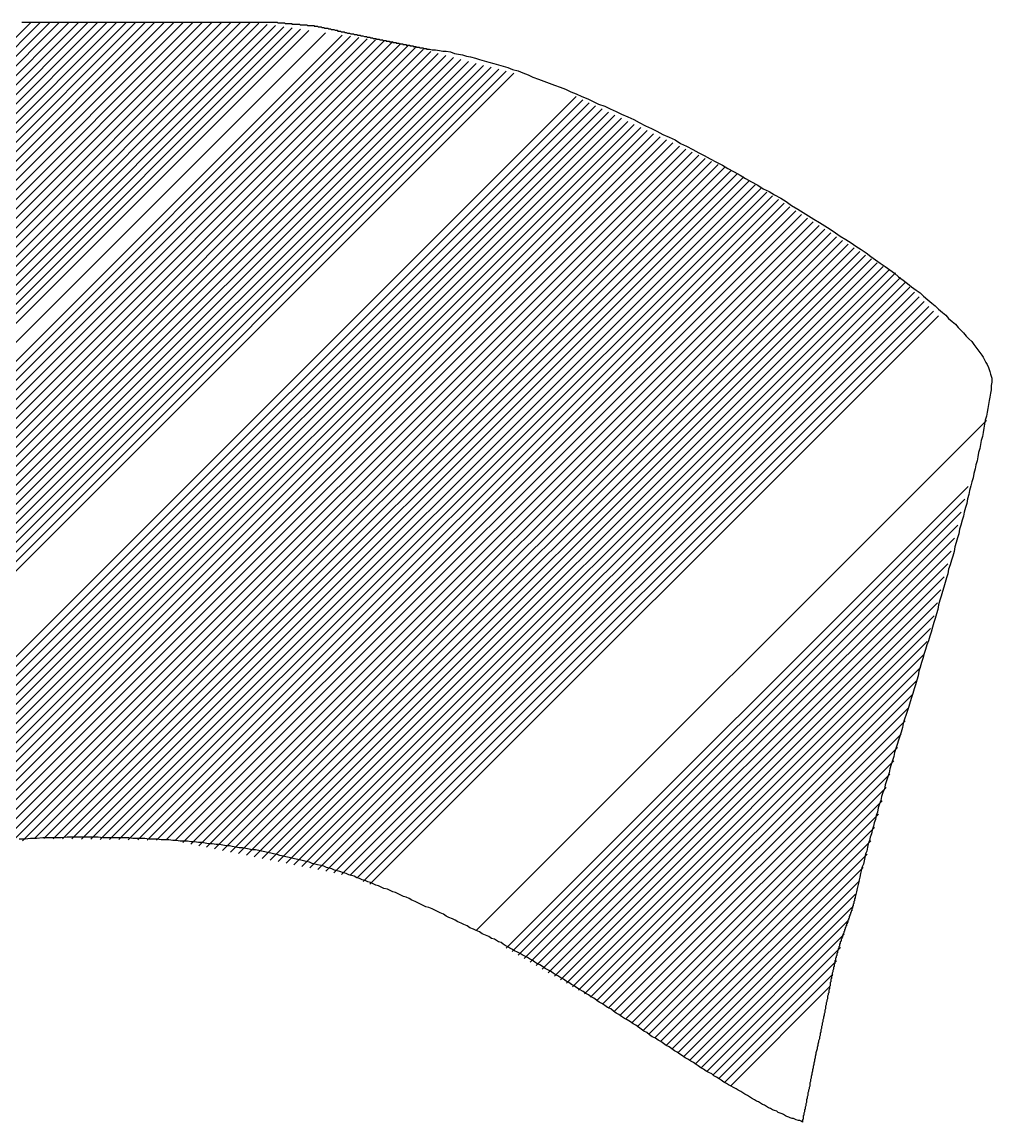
# Model space of a CAD drawing. Extents: x 3196 to 9141, y -1880 to 2325.
# Drawn here: x 8917.24 to 8924.43, y -1181.3 to -1173.14 of the extents above; entities that cross this region are included whole.
import ezdxf

# ---------------------------------------------------------------- set-up
doc = ezdxf.new("R2010")
doc.units = 0
doc.header["$MEASUREMENT"] = 0
doc.layers.add('1', color=1, linetype='CONTINUOUS')
doc.layers.add('10', color=10, linetype='CONTINUOUS')

msp = doc.modelspace()

# ---------------------------------------------------------------- linework, layer by layer
at = {"layer": '1', "linetype": 'Continuous'}
for p, q in [((8911.505468, -1178.939435), (8917.307418, -1173.137435)), ((8911.557768, -1178.957835), (8917.378168, -1173.137435)), ((8911.610068, -1178.976235), (8917.448868, -1173.137435)), ((8911.662418, -1178.994635), (8917.519568, -1173.137435)), ((8911.714718, -1179.013035), (8917.590268, -1173.137435)), ((8911.767018, -1179.031435), (8917.660968, -1173.137435)), ((8911.819318, -1179.049835), (8917.731718, -1173.137435)), ((8911.871618, -1179.068235), (8917.802418, -1173.137435)), ((8911.923918, -1179.086635), (8917.873118, -1173.137435)), ((8911.976268, -1179.105035), (8917.943818, -1173.137435)), ((8912.028568, -1179.123435), (8918.014568, -1173.137435)), ((8912.080868, -1179.141835), (8918.085268, -1173.137435)), ((8912.133168, -1179.160235), (8918.155968, -1173.137435)), ((8912.185468, -1179.178635), (8918.226668, -1173.137435)), ((8912.237768, -1179.197035), (8918.297368, -1173.137435)), ((8912.290118, -1179.215435), (8918.368118, -1173.137435)), ((8912.342418, -1179.233835), (8918.438818, -1173.137435)), ((8912.394718, -1179.252235), (8918.509518, -1173.137435)), ((8912.447018, -1179.270635), (8918.580218, -1173.137435)), ((8912.499318, -1179.289035), (8918.650918, -1173.137435)), ((8912.551618, -1179.307435), (8918.721668, -1173.137435)), ((8912.603968, -1179.325885), (8918.792368, -1173.137435)), ((8912.656268, -1179.344285), (8918.863068, -1173.137435)), ((8912.708568, -1179.362685), (8918.935318, -1173.135935)), ((8912.760868, -1179.381085), (8918.997168, -1173.144785)), ((8912.813168, -1179.399485), (8919.059068, -1173.153585)), ((8912.865518, -1179.417885), (8919.120918, -1173.162435)), ((8912.917818, -1179.436285), (8919.182768, -1173.171285)), ((8912.970118, -1179.454685), (8919.244668, -1173.180135)), ((8913.022418, -1179.473085), (8919.306518, -1173.188985)), ((8913.074718, -1179.491485), (8919.368418, -1173.197785)), ((8913.179368, -1179.528285), (8919.492168, -1173.215485)), ((8913.283968, -1179.565085), (8919.615868, -1173.233135)), ((8913.336268, -1179.583485), (8919.677768, -1173.241985)), ((8913.388568, -1179.601885), (8919.739618, -1173.250835)), ((8913.440868, -1179.620285), (8919.801518, -1173.259685)), ((8913.493218, -1179.638685), (8919.863368, -1173.268535)), ((8913.545518, -1179.657085), (8919.925268, -1173.277335)), ((8913.597818, -1179.675485), (8919.991718, -1173.281635)), ((8913.650118, -1179.693885), (8920.049018, -1173.295035)), ((8913.702418, -1179.712285), (8920.103768, -1173.310935)), ((8913.754768, -1179.730685), (8920.159818, -1173.325635)), ((8913.807068, -1179.749085), (8920.215868, -1173.340285)), ((8913.859368, -1179.767485), (8920.271918, -1173.354935)), ((8913.911668, -1179.785885), (8920.327968, -1173.369635)), ((8913.963968, -1179.804335), (8920.384018, -1173.384285)), ((8914.016268, -1179.822735), (8920.440068, -1173.398935)), ((8914.068618, -1179.841135), (8920.496118, -1173.413635)), ((8914.120918, -1179.859535), (8920.552168, -1173.428285)), ((8914.173218, -1179.877935), (8920.608168, -1173.442935)), ((8914.225518, -1179.896335), (8920.664218, -1173.457585)), ((8914.277818, -1179.914735), (8920.720268, -1173.472285)), ((8914.330118, -1179.933135), (8920.776318, -1173.486935)), ((8914.382468, -1179.951535), (8920.832368, -1173.501585)), ((8914.434768, -1179.969935), (8920.888418, -1173.516285)), ((8914.905518, -1180.135535), (8921.351268, -1173.689835)), ((8915.087518, -1180.024285), (8921.399068, -1173.712735)), ((8915.435318, -1179.747185), (8921.446868, -1173.735635)), ((8915.574168, -1179.679085), (8921.494668, -1173.758535)), ((8915.712968, -1179.610985), (8921.542468, -1173.781435)), ((8915.851768, -1179.542885), (8921.590268, -1173.804385)), ((8915.990568, -1179.474785), (8921.638068, -1173.827285)), ((8916.142768, -1179.393285), (8921.685868, -1173.850185)), ((8916.227468, -1179.379285), (8921.733668, -1173.873085)), ((8916.312168, -1179.365285), (8921.781468, -1173.896035)), ((8916.396868, -1179.351285), (8921.829268, -1173.918935)), ((8916.481568, -1179.337335), (8921.877068, -1173.941835)), ((8916.566318, -1179.323335), (8921.924868, -1173.964735)), ((8916.651018, -1179.309335), (8921.972668, -1173.987635)), ((8916.735718, -1179.295335), (8922.020468, -1174.010585)), ((8916.820418, -1179.281335), (8922.068268, -1174.033485)), ((8916.905118, -1179.267335), (8922.116068, -1174.056385)), ((8916.989868, -1179.253335), (8922.163868, -1174.079285)), ((8917.074568, -1179.239335), (8922.211668, -1174.102185)), ((8917.159268, -1179.225335), (8922.259468, -1174.125135)), ((8917.243968, -1179.211335), (8922.307268, -1174.148035)), ((8917.332268, -1179.193735), (8922.355068, -1174.170935)), ((8917.401968, -1179.194785), (8922.402868, -1174.193835)), ((8917.471618, -1179.195835), (8922.450668, -1174.216785)), ((8917.541268, -1179.196835), (8922.498468, -1174.239685)), ((8917.610968, -1179.197885), (8922.548268, -1174.260585)), ((8917.680618, -1179.198935), (8922.594068, -1174.285485)), ((8917.750318, -1179.199985), (8922.634568, -1174.315685)), ((8917.819968, -1179.201035), (8922.677718, -1174.343235)), ((8917.889618, -1179.202035), (8922.720918, -1174.370785)), ((8917.959318, -1179.203085), (8922.764068, -1174.398335)), ((8918.028968, -1179.204135), (8922.807218, -1174.425885)), ((8918.098668, -1179.205185), (8922.850368, -1174.453435)), ((8918.168318, -1179.206235), (8922.893518, -1174.480985)), ((8918.238018, -1179.207235), (8922.936718, -1174.508535)), ((8918.315518, -1179.200435), (8922.979868, -1174.536085)), ((8918.377318, -1179.209335), (8923.023018, -1174.563635)), ((8918.433268, -1179.224085), (8923.066168, -1174.591185)), ((8918.492168, -1179.235935), (8923.109368, -1174.618735)), ((8918.551068, -1179.247735), (8923.152518, -1174.646285)), ((8918.609968, -1179.259535), (8923.195668, -1174.673835)), ((8918.668818, -1179.271385), (8923.238818, -1174.701385)), ((8918.727718, -1179.283185), (8923.281968, -1174.728935)), ((8918.786618, -1179.295035), (8923.325168, -1174.756485)), ((8918.845518, -1179.306835), (8923.368318, -1174.784035)), ((8918.904368, -1179.318685), (8923.411468, -1174.811585)), ((8918.963268, -1179.330485), (8923.454618, -1174.839135)), ((8919.022168, -1179.342335), (8923.497818, -1174.866685)), ((8919.081068, -1179.354135), (8923.540968, -1174.894235)), ((8919.139968, -1179.365935), (8923.584118, -1174.921785)), ((8919.198818, -1179.377785), (8923.627268, -1174.949335)), ((8919.257718, -1179.389585), (8923.670418, -1174.976885)), ((8919.316618, -1179.401435), (8923.719718, -1174.998335)), ((8919.375518, -1179.413235), (8923.756768, -1175.031985)), ((8919.434368, -1179.425085), (8923.790218, -1175.069235)), ((8919.493268, -1179.436885), (8923.825518, -1175.104685)), ((8919.552168, -1179.448735), (8923.860768, -1175.140135)), ((8919.611068, -1179.460535), (8923.896018, -1175.175535)), ((8919.672268, -1179.470035), (8923.931318, -1175.210985)), ((8919.728818, -1179.484185), (8923.966568, -1175.246435)), ((8919.770818, -1179.512885), (8924.001818, -1175.281885)), ((8919.820118, -1179.534335), (8924.037118, -1175.317335)), ((8920.608618, -1179.877185), (8924.393768, -1176.092035)), ((8920.831768, -1180.007585), (8924.257618, -1176.581735)), ((8920.876418, -1180.033685), (8924.232418, -1176.677685)), ((8920.921018, -1180.059735), (8924.207168, -1176.773635)), ((8920.965668, -1180.085835), (8924.181918, -1176.869535)), ((8921.010318, -1180.111885), (8924.156718, -1176.965485)), ((8921.054918, -1180.137985), (8924.131468, -1177.061435)), ((8921.099568, -1180.164035), (8924.106218, -1177.157385)), ((8921.144218, -1180.190135), (8924.080968, -1177.253335)), ((8921.188818, -1180.216235), (8924.055768, -1177.349285)), ((8921.233468, -1180.242285), (8924.030518, -1177.445235)), ((8921.278118, -1180.268385), (8924.005268, -1177.541185)), ((8921.322718, -1180.294435), (8923.980068, -1177.637135)), ((8921.367368, -1180.320535), (8923.954818, -1177.733085)), ((8921.411968, -1180.346585), (8923.929568, -1177.829035)), ((8921.458068, -1180.371235), (8923.904368, -1177.924985)), ((8921.501268, -1180.398735), (8923.875118, -1178.024885)), ((8921.545868, -1180.424835), (8923.846868, -1178.123885)), ((8921.587718, -1180.453685), (8923.818618, -1178.222835)), ((8921.630968, -1180.481185), (8923.790368, -1178.321785)), ((8921.674168, -1180.508685), (8923.762118, -1178.420735)), ((8921.717418, -1180.536185), (8923.733918, -1178.519685)), ((8921.760618, -1180.563635), (8923.705668, -1178.618635)), ((8921.803868, -1180.591135), (8923.677418, -1178.717585)), ((8921.847068, -1180.618635), (8923.649168, -1178.816535)), ((8921.890318, -1180.646085), (8923.620918, -1178.915485)), ((8921.933518, -1180.673585), (8923.592668, -1179.014435)), ((8921.976768, -1180.701085), (8923.564468, -1179.113385)), ((8922.019968, -1180.728585), (8923.536218, -1179.212335)), ((8922.063218, -1180.756035), (8923.507968, -1179.311285)), ((8922.106418, -1180.783535), (8923.479718, -1179.410235)), ((8922.149668, -1180.811035), (8923.451468, -1179.509185)), ((8922.192868, -1180.838535), (8923.423218, -1179.608135)), ((8922.236118, -1180.865985), (8923.395018, -1179.707085)), ((8922.279318, -1180.893485), (8923.366768, -1179.806035)), ((8922.322568, -1180.920985), (8923.338518, -1179.904985)), ((8922.365768, -1180.948435), (8923.310268, -1180.003935)), ((8922.409018, -1180.975935), (8923.282018, -1180.102885)), ((8922.452218, -1181.003435), (8923.253768, -1180.201885)), ((8922.496668, -1181.029685), (8923.232518, -1180.293835))]:
    msp.add_line(p, q, dxfattribs=at)
at = {"layer": '10', "linetype": 'Continuous'}
for points in [[(8917.238418, -1173.137435), (8917.263568, -1173.137435), (8917.293668, -1173.137435), (8917.318768, -1173.137435), (8917.348918, -1173.137435), (8917.374018, -1173.137435), (8917.404168, -1173.137435), (8917.429268, -1173.137435), (8917.459418, -1173.137435), (8917.489518, -1173.137435), (8917.519668, -1173.137435), (8917.544768, -1173.137435), (8917.574918, -1173.137435), (8917.605068, -1173.137435), (8917.635168, -1173.137435), (8917.665318, -1173.137435), (8917.695418, -1173.137435), (8917.720568, -1173.137435), (8917.750668, -1173.137435), (8917.780818, -1173.137435), (8917.810968, -1173.137435), (8917.841068, -1173.137435), (8917.871218, -1173.137435), (8917.901318, -1173.137435), (8917.931468, -1173.137435), (8917.961618, -1173.137435), (8917.991718, -1173.137435), (8918.016868, -1173.137435), (8918.046968, -1173.137435), (8918.077118, -1173.137435), (8918.107268, -1173.137435), (8918.137368, -1173.137435), (8918.162468, -1173.137435), (8918.192618, -1173.137435), (8918.222768, -1173.137435), (8918.247868, -1173.137435), (8918.277968, -1173.137435), (8918.308118, -1173.137435), (8918.333218, -1173.137435), (8918.358368, -1173.137435), (8918.388468, -1173.137435), (8918.413568, -1173.137435), (8918.438718, -1173.137435), (8918.468818, -1173.137435), (8918.493918, -1173.137435), (8918.519068, -1173.137435), (8918.544168, -1173.137435), (8918.569268, -1173.137435), (8918.589368, -1173.137435), (8918.614468, -1173.137435), (8918.639568, -1173.137435), (8918.664668, -1173.137435), (8918.684768, -1173.137435), (8918.704868, -1173.137435), (8918.729968, -1173.137435), (8918.750068, -1173.137435), (8918.770168, -1173.137435), (8918.790218, -1173.137435), (8918.810318, -1173.137435), (8918.830418, -1173.137435), (8918.845468, -1173.137435), (8918.865568, -1173.137435), (8918.880618, -1173.137435), (8918.900718, -1173.137435), (8918.915768, -1173.137435), (8918.930868, -1173.137435), (8918.945918, -1173.137435), (8918.960968, -1173.137435), (8918.971018, -1173.137435), (8918.986118, -1173.137435), (8918.996118, -1173.137435), (8919.011218, -1173.137435), (8919.021268, -1173.137435), (8919.031268, -1173.137435), (8919.036318, -1173.137435), (8919.046368, -1173.137435), (8919.056418, -1173.137435), (8919.061418, -1173.137435), (8919.066468, -1173.137435), (8919.071468, -1173.137435), (8919.076468, -1173.137435), (8919.081518, -1173.137435), (8919.086518, -1173.137435), (8919.091568, -1173.137435), (8919.096568, -1173.137435), (8919.101618, -1173.137435), (8919.106618, -1173.137435), (8919.111668, -1173.137435), (8919.116668, -1173.137435), (8919.121668, -1173.137435), (8919.126718, -1173.137435), (8919.131718, -1173.137435), (8919.136768, -1173.142485), (8919.141768, -1173.142485), (8919.146818, -1173.142485), (8919.151818, -1173.142485), (8919.156818, -1173.142485), (8919.161868, -1173.142485), (8919.166868, -1173.142485), (8919.171918, -1173.142485), (8919.176918, -1173.142485), (8919.181968, -1173.142485), (8919.186968, -1173.142485), (8919.192018, -1173.147485), (8919.197018, -1173.147485), (8919.202018, -1173.147485), (8919.207068, -1173.147485), (8919.212068, -1173.147485), (8919.217118, -1173.147485), (8919.222118, -1173.147485), (8919.227168, -1173.147485), (8919.232168, -1173.147485), (8919.237218, -1173.147485), (8919.242218, -1173.147485), (8919.242218, -1173.152535), (8919.247218, -1173.152535), (8919.252268, -1173.152535), (8919.257268, -1173.152535), (8919.262318, -1173.152535), (8919.267318, -1173.152535), (8919.272368, -1173.152535), (8919.277368, -1173.152535), (8919.282368, -1173.152535), (8919.287418, -1173.152535), (8919.292418, -1173.152535), (8919.297468, -1173.152535), (8919.302468, -1173.157535), (8919.307518, -1173.157535), (8919.312518, -1173.157535), (8919.317568, -1173.157535), (8919.322568, -1173.157535), (8919.327568, -1173.157535), (8919.332618, -1173.157535), (8919.337618, -1173.157535), (8919.342668, -1173.157535), (8919.347668, -1173.157535), (8919.352718, -1173.157535), (8919.357718, -1173.162535), (8919.362768, -1173.162535), (8919.367768, -1173.162535), (8919.372768, -1173.162535), (8919.377818, -1173.162535), (8919.382818, -1173.162535), (8919.387868, -1173.162535), (8919.392868, -1173.162535), (8919.397918, -1173.162535), (8919.402918, -1173.162535), (8919.407918, -1173.162535), (8919.407918, -1173.167585), (8919.412968, -1173.167585), (8919.417968, -1173.167585), (8919.423018, -1173.167585), (8919.428018, -1173.167585), (8919.433068, -1173.167585), (8919.438068, -1173.172585), (8919.443118, -1173.172585), (8919.448118, -1173.172585), (8919.453118, -1173.172585), (8919.458168, -1173.172585), (8919.463168, -1173.177635), (8919.468218, -1173.177635), (8919.473218, -1173.177635), (8919.478268, -1173.177635), (8919.483268, -1173.182635), (8919.488318, -1173.182635), (8919.493318, -1173.182635), (8919.498318, -1173.182635), (8919.503368, -1173.182635), (8919.508368, -1173.182635), (8919.513418, -1173.187685), (8919.518418, -1173.187685), (8919.523468, -1173.187685), (8919.528468, -1173.187685), (8919.533468, -1173.192685), (8919.538518, -1173.192685), (8919.543518, -1173.192685), (8919.548568, -1173.192685), (8919.553568, -1173.192685), (8919.563618, -1173.197735), (8919.568668, -1173.197735), (8919.573668, -1173.197735), (8919.578668, -1173.197735), (8919.583718, -1173.202735), (8919.588718, -1173.202735), (8919.598768, -1173.202735), (8919.603818, -1173.202735), (8919.608818, -1173.207735), (8919.613868, -1173.207735), (8919.618868, -1173.207735), (8919.628918, -1173.207735), (8919.633918, -1173.212785), (8919.638968, -1173.212785), (8919.643968, -1173.212785), (8919.654018, -1173.217785), (8919.659018, -1173.217785), (8919.664068, -1173.217785), (8919.669068, -1173.217785), (8919.679118, -1173.222835), (8919.684168, -1173.222835), (8919.689168, -1173.222835), (8919.699218, -1173.222835), (8919.704218, -1173.227835), (8919.709268, -1173.227835), (8919.714268, -1173.227835), (8919.724318, -1173.227835), (8919.729368, -1173.232885), (8919.734368, -1173.232885), (8919.739418, -1173.232885), (8919.749418, -1173.232885), (8919.754468, -1173.237885), (8919.759468, -1173.237885), (8919.764518, -1173.237885), (8919.769518, -1173.237885), (8919.779568, -1173.242935), (8919.784568, -1173.242935), (8919.789618, -1173.242935), (8919.794618, -1173.242935), (8919.799668, -1173.247935), (8919.804668, -1173.247935), (8919.814718, -1173.247935), (8919.819768, -1173.247935), (8919.824768, -1173.252935), (8919.829768, -1173.252935), (8919.834818, -1173.252935), (8919.839818, -1173.252935), (8919.844868, -1173.257985), (8919.849868, -1173.257985), (8919.854918, -1173.257985), (8919.859918, -1173.257985), (8919.864968, -1173.257985), (8919.869968, -1173.262985), (8919.874968, -1173.262985), (8919.880018, -1173.262985), (8919.885018, -1173.262985), (8919.890068, -1173.262985), (8919.895068, -1173.268035), (8919.900118, -1173.268035), (8919.905118, -1173.268035), (8919.910118, -1173.268035), (8919.915168, -1173.268035), (8919.920168, -1173.273035), (8919.925218, -1173.273035), (8919.930218, -1173.273035), (8919.935268, -1173.273035), (8919.940268, -1173.273035), (8919.940268, -1173.278085), (8919.945318, -1173.278085), (8919.950318, -1173.278085), (8919.955318, -1173.278085), (8919.960368, -1173.278085), (8919.965368, -1173.278085), (8919.965368, -1173.283085), (8919.970418, -1173.283085), (8919.975418, -1173.283085), (8919.980468, -1173.283085), (8919.985468, -1173.283085), (8919.990518, -1173.283085), (8919.990518, -1173.288085), (8919.995518, -1173.288085), (8920.000518, -1173.288085), (8920.005568, -1173.288085), (8920.010568, -1173.288085), (8920.015618, -1173.288085), (8920.015618, -1173.293135), (8920.020618, -1173.293135), (8920.025668, -1173.293135), (8920.030668, -1173.293135), (8920.035668, -1173.293135), (8920.040718, -1173.298135), (8920.045718, -1173.298135), (8920.050768, -1173.298135), (8920.055768, -1173.298135), (8920.060818, -1173.298135), (8920.065818, -1173.298135), (8920.065818, -1173.303185), (8920.070868, -1173.303185), (8920.075868, -1173.303185), (8920.080868, -1173.303185), (8920.085918, -1173.303185), (8920.090918, -1173.303185), (8920.090918, -1173.308185), (8920.095968, -1173.308185), (8920.100968, -1173.308185), (8920.106018, -1173.308185), (8920.111018, -1173.308185), (8920.116068, -1173.308185), (8920.116068, -1173.313235), (8920.121068, -1173.313235), (8920.126068, -1173.313235), (8920.131118, -1173.313235), (8920.136118, -1173.313235), (8920.141168, -1173.313235), (8920.141168, -1173.318235), (8920.146168, -1173.318235), (8920.151218, -1173.318235), (8920.156218, -1173.318235), (8920.161218, -1173.318235), (8920.166268, -1173.323285), (8920.171268, -1173.323285), (8920.176318, -1173.323285), (8920.181318, -1173.323285), (8920.186368, -1173.323285), (8920.191368, -1173.328285), (8920.196418, -1173.328285), (8920.201418, -1173.328285), (8920.206418, -1173.328285), (8920.211468, -1173.328285), (8920.216468, -1173.328285), (8920.216468, -1173.333285), (8920.221518, -1173.333285), (8920.226518, -1173.333285), (8920.231568, -1173.333285), (8920.236568, -1173.333285), (8920.241618, -1173.333285), (8920.241618, -1173.338335), (8920.246618, -1173.338335), (8920.251618, -1173.338335), (8920.256668, -1173.338335), (8920.261668, -1173.338335), (8920.281768, -1173.343335), (8920.306868, -1173.343335), (8920.337018, -1173.348385), (8920.362118, -1173.353385), (8920.387218, -1173.353385), (8920.417368, -1173.358435), (8920.447518, -1173.368485), (8920.477618, -1173.373485), (8920.507768, -1173.378485), (8920.537868, -1173.388535), (8920.568018, -1173.393585), (8920.603168, -1173.403635), (8920.633318, -1173.413635), (8920.668468, -1173.423685), (8920.703618, -1173.433735), (8920.738768, -1173.443785), (8920.773918, -1173.453835), (8920.809068, -1173.463885), (8920.844218, -1173.473935), (8920.879368, -1173.488985), (8920.919568, -1173.499035), (8920.954718, -1173.514085), (8920.994918, -1173.529185), (8921.030068, -1173.544235), (8921.070218, -1173.559285), (8921.110418, -1173.574385), (8921.150568, -1173.589435), (8921.190768, -1173.604485), (8921.230918, -1173.619585), (8921.271118, -1173.634635), (8921.311268, -1173.654735), (8921.351468, -1173.669785), (8921.391618, -1173.689885), (8921.436818, -1173.704935), (8921.477018, -1173.725035), (8921.517168, -1173.745135), (8921.562368, -1173.760185), (8921.602568, -1173.780285), (8921.647768, -1173.800335), (8921.687918, -1173.820435), (8921.733118, -1173.840535), (8921.778318, -1173.860635), (8921.818518, -1173.880685), (8921.863718, -1173.905835), (8921.908918, -1173.925885), (8921.949068, -1173.945985), (8921.994268, -1173.971085), (8922.039468, -1173.991185), (8922.084668, -1174.011285), (8922.124868, -1174.036385), (8922.170018, -1174.056485), (8922.215218, -1174.081585), (8922.260418, -1174.106685), (8922.300618, -1174.126785), (8922.345818, -1174.151885), (8922.391018, -1174.176985), (8922.436218, -1174.197085), (8922.476368, -1174.222185), (8922.521568, -1174.247335), (8922.566768, -1174.272435), (8922.606968, -1174.297535), (8922.652168, -1174.322635), (8922.697368, -1174.347735), (8922.737518, -1174.372885), (8922.782718, -1174.392935), (8922.822918, -1174.418035), (8922.868118, -1174.443185), (8922.908268, -1174.468285), (8922.948468, -1174.498435), (8922.993668, -1174.523535), (8923.033818, -1174.548635), (8923.074018, -1174.573735), (8923.114168, -1174.598835), (8923.154368, -1174.623985), (8923.194518, -1174.649085), (8923.234718, -1174.674185), (8923.274868, -1174.699285), (8923.310018, -1174.724385), (8923.350218, -1174.749535), (8923.390368, -1174.774635), (8923.425518, -1174.799735), (8923.465718, -1174.824835), (8923.500868, -1174.849935), (8923.536018, -1174.875085), (8923.571168, -1174.900185), (8923.606318, -1174.925285), (8923.641468, -1174.950385), (8923.676618, -1174.975485), (8923.711818, -1175.000635), (8923.741918, -1175.025735), (8923.777068, -1175.050835), (8923.807218, -1175.075935), (8923.837368, -1175.101035), (8923.872518, -1175.126185), (8923.902618, -1175.146235), (8923.927718, -1175.171335), (8923.957868, -1175.196485), (8923.988018, -1175.221585), (8924.013118, -1175.241685), (8924.038218, -1175.266785), (8924.068368, -1175.291885), (8924.093468, -1175.311985), (8924.113568, -1175.337085), (8924.138668, -1175.357185), (8924.163768, -1175.377285), (8924.183868, -1175.402385), (8924.203968, -1175.422435), (8924.224018, -1175.442535), (8924.244118, -1175.467635), (8924.264218, -1175.487735), (8924.284318, -1175.507835), (8924.299368, -1175.527935), (8924.314418, -1175.547985), (8924.329518, -1175.568085), (8924.344568, -1175.588185), (8924.359618, -1175.608285), (8924.369668, -1175.623335), (8924.379718, -1175.643435), (8924.389768, -1175.663535), (8924.399818, -1175.678585), (8924.409868, -1175.698685), (8924.414868, -1175.713735), (8924.419918, -1175.728785), (8924.424918, -1175.748885), (8924.429918, -1175.763935), (8924.434968, -1175.779035), (8924.434968, -1175.794085), (8924.434968, -1175.809135), (8924.429918, -1175.834285), (8924.429918, -1175.864385), (8924.424918, -1175.889485), (8924.419918, -1175.919635), (8924.414868, -1175.944735), (8924.409868, -1175.974885), (8924.404818, -1176.005035), (8924.399818, -1176.030135), (8924.394768, -1176.060235), (8924.384768, -1176.090385), (8924.379718, -1176.120535), (8924.374718, -1176.150635), (8924.369668, -1176.180785), (8924.364668, -1176.210935), (8924.354618, -1176.241035), (8924.349568, -1176.271185), (8924.344568, -1176.301285), (8924.334518, -1176.331435), (8924.329518, -1176.361585), (8924.324468, -1176.391685), (8924.314418, -1176.421835), (8924.309418, -1176.451985), (8924.299368, -1176.487135), (8924.294368, -1176.517235), (8924.284318, -1176.547385), (8924.279268, -1176.577535), (8924.269218, -1176.612685), (8924.264218, -1176.642785), (8924.254168, -1176.672935), (8924.249168, -1176.708085), (8924.239118, -1176.738235), (8924.229068, -1176.773385), (8924.224018, -1176.803485), (8924.214018, -1176.833635), (8924.203968, -1176.868785), (8924.193918, -1176.898935), (8924.188868, -1176.934085), (8924.178818, -1176.964235), (8924.168818, -1176.999385), (8924.158768, -1177.029485), (8924.153718, -1177.064635), (8924.143668, -1177.099785), (8924.133668, -1177.129935), (8924.123618, -1177.165085), (8924.113568, -1177.195235), (8924.108518, -1177.230385), (8924.098468, -1177.260535), (8924.088468, -1177.295685), (8924.078418, -1177.330835), (8924.068368, -1177.360935), (8924.058318, -1177.396085), (8924.048268, -1177.426235), (8924.038218, -1177.461385), (8924.033218, -1177.496535), (8924.023168, -1177.526685), (8924.013118, -1177.561835), (8924.003068, -1177.591985), (8923.993018, -1177.627135), (8923.982968, -1177.662285), (8923.972918, -1177.692385), (8923.962918, -1177.727535), (8923.952868, -1177.757685), (8923.942818, -1177.792835), (8923.932768, -1177.822985), (8923.922718, -1177.858135), (8923.912668, -1177.888285), (8923.902618, -1177.923435), (8923.892568, -1177.953535), (8923.887568, -1177.988685), (8923.877518, -1178.018835), (8923.867468, -1178.053985), (8923.857418, -1178.084135), (8923.847368, -1178.119285), (8923.837368, -1178.149385), (8923.827318, -1178.179535), (8923.817268, -1178.214685), (8923.807218, -1178.244835), (8923.797168, -1178.274935), (8923.787118, -1178.310085), (8923.777068, -1178.340235), (8923.772068, -1178.370385), (8923.762018, -1178.405535), (8923.751968, -1178.435635), (8923.741918, -1178.465785), (8923.731868, -1178.495935), (8923.721818, -1178.526035), (8923.711818, -1178.556185), (8923.706768, -1178.586335), (8923.696718, -1178.616435), (8923.686668, -1178.646585), (8923.676618, -1178.676735), (8923.671618, -1178.706835), (8923.661568, -1178.736985), (8923.651518, -1178.767135), (8923.641468, -1178.797235), (8923.636468, -1178.827385), (8923.626418, -1178.852485), (8923.616368, -1178.882635), (8923.611368, -1178.912735), (8923.601318, -1178.937835), (8923.591268, -1178.967985), (8923.586268, -1178.998135), (8923.576218, -1179.023235), (8923.571168, -1179.053385), (8923.561118, -1179.078485), (8923.556118, -1179.103585), (8923.546068, -1179.133735), (8923.541068, -1179.158835), (8923.531018, -1179.183935), (8923.525968, -1179.209035), (8923.515918, -1179.234135), (8923.510918, -1179.259285), (8923.505918, -1179.289385), (8923.495868, -1179.309485), (8923.490818, -1179.334585), (8923.485818, -1179.359685), (8923.480768, -1179.384835), (8923.470718, -1179.409935), (8923.465718, -1179.435035), (8923.460718, -1179.455135), (8923.455668, -1179.480235), (8923.450668, -1179.500335), (8923.445618, -1179.525435), (8923.440618, -1179.545535)], [(8923.420518, -1179.630885), (8923.420518, -1179.635935), (8923.420518, -1179.640935), (8923.415518, -1179.640935), (8923.415518, -1179.645985), (8923.415518, -1179.650985), (8923.415518, -1179.655985), (8923.410468, -1179.661035), (8923.410468, -1179.666035), (8923.410468, -1179.671085), (8923.410468, -1179.676085), (8923.405468, -1179.681135), (8923.405468, -1179.686135), (8923.405468, -1179.691135), (8923.405468, -1179.696185), (8923.400418, -1179.696185), (8923.400418, -1179.701185), (8923.400418, -1179.706235), (8923.400418, -1179.711235), (8923.395418, -1179.716285), (8923.395418, -1179.721285), (8923.395418, -1179.726335), (8923.395418, -1179.731335), (8923.390368, -1179.731335), (8923.390368, -1179.736335), (8923.390368, -1179.741385), (8923.385368, -1179.746385), (8923.385368, -1179.751435), (8923.385368, -1179.756435), (8923.380368, -1179.761485), (8923.380368, -1179.766485), (8923.380368, -1179.771535), (8923.375318, -1179.771535), (8923.375318, -1179.776535), (8923.375318, -1179.781535), (8923.375318, -1179.786585), (8923.370318, -1179.791585), (8923.370318, -1179.796635), (8923.370318, -1179.801635), (8923.365268, -1179.801635), (8923.365268, -1179.806685), (8923.365268, -1179.811685), (8923.365268, -1179.816685), (8923.360268, -1179.816685), (8923.360268, -1179.821735), (8923.360268, -1179.826735), (8923.355218, -1179.826735), (8923.355218, -1179.831785), (8923.355218, -1179.836785), (8923.355218, -1179.841835), (8923.350218, -1179.841835), (8923.350218, -1179.846835), (8923.350218, -1179.851885), (8923.345168, -1179.856885), (8923.345168, -1179.861885), (8923.345168, -1179.866935), (8923.340168, -1179.871935), (8923.340168, -1179.876985), (8923.340168, -1179.881985), (8923.335168, -1179.887035), (8923.335168, -1179.892035), (8923.335168, -1179.897085), (8923.330118, -1179.902085), (8923.330118, -1179.907085), (8923.325118, -1179.912135), (8923.325118, -1179.917135), (8923.325118, -1179.922185), (8923.325118, -1179.927185), (8923.320068, -1179.932235), (8923.320068, -1179.937235), (8923.315068, -1179.942235), (8923.315068, -1179.947285), (8923.315068, -1179.952285), (8923.315068, -1179.957335), (8923.310018, -1179.962335), (8923.310018, -1179.967385), (8923.310018, -1179.972385), (8923.305018, -1179.977435), (8923.305018, -1179.982435), (8923.305018, -1179.987435), (8923.305018, -1179.992485), (8923.299968, -1179.997485), (8923.299968, -1180.002535), (8923.299968, -1180.007535), (8923.294968, -1180.012585), (8923.294968, -1180.017585), (8923.294968, -1180.022635), (8923.289968, -1180.027635), (8923.289968, -1180.032635), (8923.289968, -1180.037685), (8923.289968, -1180.042685), (8923.284918, -1180.047735), (8923.284918, -1180.057785), (8923.284918, -1180.062785), (8923.279918, -1180.067785), (8923.279918, -1180.072835), (8923.279918, -1180.077835), (8923.274868, -1180.082885), (8923.274868, -1180.092935), (8923.274868, -1180.097935), (8923.269868, -1180.102985), (8923.269868, -1180.107985), (8923.269868, -1180.118035), (8923.269868, -1180.123035), (8923.264818, -1180.128085), (8923.264818, -1180.138135), (8923.264818, -1180.143135), (8923.259818, -1180.148185), (8923.259818, -1180.158185), (8923.259818, -1180.163235), (8923.254818, -1180.173285), (8923.254818, -1180.178285), (8923.254818, -1180.183335), (8923.249768, -1180.193335), (8923.249768, -1180.198385), (8923.249768, -1180.203385), (8923.249768, -1180.208435), (8923.249768, -1180.213435), (8923.244768, -1180.213435), (8923.244768, -1180.218485), (8923.244768, -1180.223485), (8923.244768, -1180.228535), (8923.244768, -1180.233535), (8923.239718, -1180.238535), (8923.239718, -1180.243585), (8923.239718, -1180.253635), (8923.239718, -1180.258635), (8923.234718, -1180.263685), (8923.234718, -1180.273735), (8923.234718, -1180.278735), (8923.234718, -1180.288785), (8923.229668, -1180.293785), (8923.229668, -1180.303835), (8923.229668, -1180.308885), (8923.224668, -1180.318885), (8923.224668, -1180.328935), (8923.224668, -1180.338985), (8923.219618, -1180.344035), (8923.219618, -1180.354085), (8923.214618, -1180.364085), (8923.214618, -1180.374135), (8923.214618, -1180.384185), (8923.209618, -1180.394235), (8923.209618, -1180.404285), (8923.204568, -1180.414335), (8923.204568, -1180.429385), (8923.199568, -1180.439435), (8923.199568, -1180.449485), (8923.199568, -1180.459535), (8923.194518, -1180.469585), (8923.194518, -1180.484635), (8923.189518, -1180.494685), (8923.189518, -1180.504735), (8923.184468, -1180.519785), (8923.184468, -1180.529835), (8923.179468, -1180.539885), (8923.179468, -1180.554935), (8923.174418, -1180.564985), (8923.174418, -1180.580035), (8923.169418, -1180.590085), (8923.169418, -1180.605185), (8923.164418, -1180.615185), (8923.164418, -1180.630285), (8923.159368, -1180.640335), (8923.159368, -1180.655385), (8923.154368, -1180.665435), (8923.154368, -1180.680485), (8923.149318, -1180.695535), (8923.149318, -1180.705585), (8923.144318, -1180.720685), (8923.144318, -1180.730735), (8923.139268, -1180.745785), (8923.139268, -1180.755835), (8923.134268, -1180.770885), (8923.129268, -1180.785935), (8923.129268, -1180.795985), (8923.124218, -1180.811085), (8923.124218, -1180.821085), (8923.119218, -1180.836185), (8923.119218, -1180.846235), (8923.114168, -1180.861285), (8923.114168, -1180.871335), (8923.109168, -1180.886385), (8923.109168, -1180.896435), (8923.104118, -1180.911485), (8923.104118, -1180.921535), (8923.099118, -1180.936635), (8923.099118, -1180.946635), (8923.094068, -1180.961735), (8923.094068, -1180.971785), (8923.089068, -1180.981835), (8923.089068, -1180.996885), (8923.084068, -1181.006935), (8923.084068, -1181.016985), (8923.084068, -1181.032035), (8923.079018, -1181.042085), (8923.079018, -1181.052135), (8923.074018, -1181.062185), (8923.074018, -1181.072185), (8923.068968, -1181.082235), (8923.068968, -1181.092285), (8923.068968, -1181.102335), (8923.063968, -1181.112385), (8923.063968, -1181.122435), (8923.058918, -1181.132485), (8923.058918, -1181.142535), (8923.058918, -1181.152585), (8923.053918, -1181.162585), (8923.053918, -1181.167635), (8923.053918, -1181.177685), (8923.048868, -1181.187735), (8923.048868, -1181.192735), (8923.048868, -1181.202785), (8923.043868, -1181.207785), (8923.043868, -1181.217835), (8923.043868, -1181.222885), (8923.038868, -1181.232935), (8923.038868, -1181.237935), (8923.038868, -1181.242935), (8923.038868, -1181.247985), (8923.033818, -1181.252985), (8923.033818, -1181.258035), (8923.033818, -1181.263035), (8923.033818, -1181.268085), (8923.033818, -1181.273085), (8923.033818, -1181.278135), (8923.028818, -1181.283135), (8923.028818, -1181.288135), (8923.028818, -1181.293185), (8923.028818, -1181.298185), (8923.018768, -1181.293185), (8923.008718, -1181.288135), (8922.998668, -1181.288135), (8922.983618, -1181.283135), (8922.973568, -1181.278135), (8922.963518, -1181.273085), (8922.953468, -1181.273085), (8922.938418, -1181.268085), (8922.928368, -1181.263035), (8922.913318, -1181.258035), (8922.903268, -1181.252985), (8922.888168, -1181.242935), (8922.878168, -1181.237935), (8922.863068, -1181.232935), (8922.848018, -1181.227885), (8922.837968, -1181.217835), (8922.822918, -1181.212835), (8922.807818, -1181.207785), (8922.792768, -1181.197735), (8922.777718, -1181.192735), (8922.762618, -1181.182685), (8922.747568, -1181.172635), (8922.732518, -1181.167635), (8922.717418, -1181.157585), (8922.702368, -1181.147535), (8922.687318, -1181.142535), (8922.672218, -1181.132485), (8922.652168, -1181.122435), (8922.637068, -1181.112385), (8922.622018, -1181.102335), (8922.601918, -1181.092285), (8922.586868, -1181.082235), (8922.571818, -1181.072185), (8922.551718, -1181.062185), (8922.536668, -1181.052135), (8922.516568, -1181.042085), (8922.501518, -1181.032035), (8922.481418, -1181.021985), (8922.466318, -1181.011935), (8922.446268, -1181.001885), (8922.426168, -1180.986835), (8922.411118, -1180.976785), (8922.391018, -1180.966735), (8922.370918, -1180.956685), (8922.355868, -1180.941635), (8922.335768, -1180.931585), (8922.315668, -1180.921535), (8922.295568, -1180.906485), (8922.275518, -1180.896435), (8922.255418, -1180.881385), (8922.240368, -1180.871335), (8922.220268, -1180.856285), (8922.200168, -1180.846235), (8922.180068, -1180.831135), (8922.160018, -1180.821085), (8922.139918, -1180.806035), (8922.119818, -1180.795985), (8922.099718, -1180.780935), (8922.079668, -1180.770885), (8922.059568, -1180.755835), (8922.039468, -1180.740735), (8922.019368, -1180.730735), (8921.999318, -1180.715635), (8921.979218, -1180.700585), (8921.959118, -1180.690535), (8921.939018, -1180.675485), (8921.913918, -1180.665435), (8921.893818, -1180.650385), (8921.873768, -1180.635285), (8921.853668, -1180.625235), (8921.833568, -1180.610185), (8921.813468, -1180.595135), (8921.793368, -1180.580035), (8921.773318, -1180.569985), (8921.753218, -1180.554935), (8921.728118, -1180.539885), (8921.708018, -1180.529835), (8921.687918, -1180.514785), (8921.667818, -1180.499685), (8921.647768, -1180.489635), (8921.627668, -1180.474585), (8921.607568, -1180.459535), (8921.582468, -1180.449485), (8921.562368, -1180.434435), (8921.542268, -1180.419335), (8921.522218, -1180.409285), (8921.502118, -1180.394235), (8921.482018, -1180.379185), (8921.461918, -1180.369135), (8921.441868, -1180.354085), (8921.421768, -1180.344035), (8921.401668, -1180.328935), (8921.376568, -1180.313885), (8921.356468, -1180.303835), (8921.336368, -1180.288785), (8921.316318, -1180.278735), (8921.296218, -1180.263685), (8921.276118, -1180.253635), (8921.256018, -1180.238535), (8921.235968, -1180.228535), (8921.215868, -1180.213435), (8921.195768, -1180.203385), (8921.180718, -1180.193335), (8921.160618, -1180.178285), (8921.140518, -1180.168235), (8921.120468, -1180.158185), (8921.100368, -1180.143135), (8921.080268, -1180.133085), (8921.060168, -1180.123035), (8921.045118, -1180.112985), (8921.025018, -1180.097935), (8921.004918, -1180.087885), (8920.989868, -1180.077835), (8920.969768, -1180.067785), (8920.949718, -1180.057785), (8920.934618, -1180.047735), (8920.914518, -1180.037685), (8920.894468, -1180.027635), (8920.879368, -1180.017585), (8920.859318, -1180.007535), (8920.844218, -1179.997485), (8920.824168, -1179.987435), (8920.809068, -1179.977435), (8920.794018, -1179.967385), (8920.773918, -1179.962335), (8920.758868, -1179.952285), (8920.743818, -1179.942235), (8920.723718, -1179.937235), (8920.703618, -1179.922185), (8920.678518, -1179.912135), (8920.653418, -1179.902085), (8920.633318, -1179.887035), (8920.608218, -1179.876985), (8920.588118, -1179.866935), (8920.563018, -1179.856885), (8920.542918, -1179.841835), (8920.517818, -1179.831785), (8920.497718, -1179.821735), (8920.472618, -1179.811685), (8920.452518, -1179.801635), (8920.432418, -1179.791585), (8920.407318, -1179.781535), (8920.387218, -1179.771535), (8920.367168, -1179.756435), (8920.342018, -1179.746385), (8920.321968, -1179.736335), (8920.301868, -1179.726335), (8920.281768, -1179.716285), (8920.256668, -1179.706235), (8920.236568, -1179.701185), (8920.216468, -1179.691135), (8920.196418, -1179.681135), (8920.176318, -1179.671085), (8920.156218, -1179.661035), (8920.131118, -1179.650985), (8920.111018, -1179.640935), (8920.090918, -1179.630885), (8920.070868, -1179.625885), (8920.050768, -1179.615835), (8920.030668, -1179.605785), (8920.010568, -1179.595735), (8919.990518, -1179.590735), (8919.970418, -1179.580685), (8919.950318, -1179.570635), (8919.925218, -1179.565585), (8919.905118, -1179.555585), (8919.885018, -1179.545535), (8919.864968, -1179.540485), (8919.844868, -1179.530435), (8919.824768, -1179.520435), (8919.804668, -1179.515385), (8919.784568, -1179.505335), (8919.764518, -1179.500335), (8919.744418, -1179.490285), (8919.724318, -1179.485235), (8919.704218, -1179.475235), (8919.684168, -1179.470185), (8919.664068, -1179.465185), (8919.643968, -1179.455135), (8919.623868, -1179.450085), (8919.598768, -1179.440035), (8919.578668, -1179.435035), (8919.558618, -1179.430035), (8919.538518, -1179.419985), (8919.518418, -1179.414935), (8919.498318, -1179.409935), (8919.478268, -1179.399885), (8919.458168, -1179.394885), (8919.433068, -1179.389835), (8919.412968, -1179.384835), (8919.392868, -1179.379785), (8919.372768, -1179.369735), (8919.347668, -1179.364735), (8919.327568, -1179.359685), (8919.307518, -1179.354685), (8919.287418, -1179.349685), (8919.262318, -1179.344635), (8919.242218, -1179.339635), (8919.222118, -1179.334585), (8919.197018, -1179.329585), (8919.176918, -1179.324535), (8919.151818, -1179.319535), (8919.131718, -1179.314485), (8919.106618, -1179.309485), (8919.086518, -1179.304485), (8919.061418, -1179.299435), (8919.041318, -1179.294435), (8919.016218, -1179.289385), (8918.996118, -1179.284385), (8918.971018, -1179.279335), (8918.945918, -1179.279335), (8918.925818, -1179.274335), (8918.900718, -1179.269335), (8918.875618, -1179.264285), (8918.850518, -1179.264285), (8918.825368, -1179.259285), (8918.800268, -1179.254235), (8918.780168, -1179.249235), (8918.755068, -1179.249235), (8918.729968, -1179.244185), (8918.704868, -1179.239185), (8918.679768, -1179.239185), (8918.649618, -1179.234135), (8918.624518, -1179.234135), (8918.599418, -1179.229135), (8918.574268, -1179.224135), (8918.549168, -1179.224135), (8918.519068, -1179.219085), (8918.493918, -1179.219085), (8918.468818, -1179.214085), (8918.438718, -1179.214085), (8918.413568, -1179.214085), (8918.383468, -1179.209035), (8918.358368, -1179.209035), (8918.328218, -1179.204035), (8918.298068, -1179.204035), (8918.272968, -1179.204035), (8918.242818, -1179.198985), (8918.212718, -1179.198985), (8918.182568, -1179.198985), (8918.152418, -1179.193985), (8918.122318, -1179.193985), (8918.092168, -1179.193985), (8918.062068, -1179.193985), (8918.031918, -1179.188935), (8918.001768, -1179.188935), (8917.966618, -1179.188935), (8917.936518, -1179.188935), (8917.906368, -1179.188935), (8917.871218, -1179.188935), (8917.841068, -1179.188935), (8917.805918, -1179.183935), (8917.775768, -1179.183935), (8917.740618, -1179.183935), (8917.705468, -1179.183935), (8917.670318, -1179.183935), (8917.625118, -1179.183935), (8917.574918, -1179.183935), (8917.529718, -1179.188935), (8917.484518, -1179.188935), (8917.439318, -1179.188935), (8917.394118, -1179.188935), (8917.348918, -1179.193985), (8917.303718, -1179.193985), (8917.263568, -1179.198985), (8917.218368, -1179.198985)], [(8923.440618, -1179.545535), (8923.435568, -1179.565585), (8923.430568, -1179.590735), (8923.425518, -1179.610785), (8923.420518, -1179.630885)]]:
    msp.add_lwpolyline(points, dxfattribs=at)

doc.saveas('drawing.dxf')
